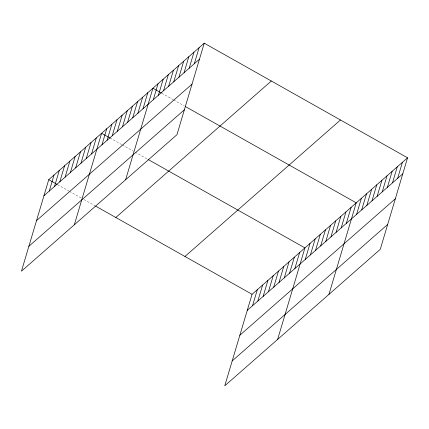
<?xml version="1.0" encoding="UTF-8"?>
<svg xmlns="http://www.w3.org/2000/svg" width="429" height="429" viewBox="0 0 429 429"><rect width="100%" height="100%" fill="white"/><g stroke="black" fill="none" stroke-linecap="round" stroke-linejoin="round"><path stroke-width="0.32" stroke-dasharray="2.15 1.61" d="M161.862 93.27L173.043 99.576M173.606 99.887L184.229 105.877M109.99 137.999L121.729 144.616M122.292 144.932L133.473 151.233M135.151 152.182L147.453 159.116M57.679 184.722L68.86 191.023M69.423 191.339L81.161 197.957M83.961 199.533L95.141 205.84"/><path stroke-width="0.64" d="M204.231 43.184L48.734 179.676L21.45 271.198L176.946 134.706L204.231 43.184L407.55 157.802L380.266 249.324L224.769 385.816L252.054 294.294L407.55 157.802M49.238 191.077L54.022 175.037M54.526 186.438L59.309 170.393M59.813 181.794L64.591 165.755M65.101 177.156L69.879 161.111M70.383 172.512L75.166 156.472M75.67 167.873L80.454 151.834M80.958 163.234L85.741 147.19M86.245 158.591L91.028 142.551M91.533 153.952L96.316 137.907M74.319 224.791L101.603 133.269L109.99 137.999M101.952 144.804L106.735 128.764M107.084 140.304L111.867 124.26M112.216 135.8L116.994 119.755M117.348 131.295L122.126 115.251M122.474 126.791L127.257 110.746M127.606 122.286L132.389 106.242M132.738 117.782L137.521 101.737M137.87 113.277L142.653 97.233M143.002 108.773L147.785 92.734M125.633 179.746L152.917 88.229L161.304 92.954M153.266 99.764L158.049 83.725M158.398 95.259L163.176 79.22M163.529 90.755L168.307 74.716M168.661 86.25L173.439 70.211M173.788 81.746L178.571 65.707M178.92 77.241L183.703 61.202M184.052 72.737L188.835 56.698M189.184 68.232L193.967 52.193M194.316 63.728L199.099 47.689M252.558 305.695L257.341 289.655M257.845 301.056L262.628 285.017M263.133 296.412L267.916 280.373M268.42 291.774L273.203 275.734M273.707 287.135L278.491 271.09M278.995 282.491L283.773 266.452M284.282 277.853L289.06 261.813M289.564 273.209L294.348 257.169M294.852 268.57L299.635 252.531M277.638 339.409L304.922 247.887L148.01 159.432M305.271 259.427L310.054 243.382M310.403 254.923L315.186 238.878M315.535 250.418L320.318 234.373M320.667 245.914L325.45 229.874M325.799 241.409L330.582 225.37M330.931 236.905L335.709 220.865M336.063 232.4L340.841 216.361M341.189 227.896L345.972 211.856M346.321 223.391L351.104 207.352M328.952 294.364L356.236 202.847L185.344 106.51M356.585 214.382L361.368 198.343M361.717 209.878L366.5 193.838M366.849 205.373L371.632 189.334M371.981 200.869L376.764 184.829M377.112 196.364L381.896 180.325M382.244 191.865L387.022 175.82M387.376 187.36L392.154 171.316M392.503 182.856L397.286 166.811M397.635 178.351L402.418 162.307M43.951 195.715L199.447 59.223M36.524 220.624L192.02 84.132M28.877 246.289L184.373 109.797M115.83 217.503L271.326 81.011M184.958 256.472L340.454 119.981M247.27 310.339L402.767 173.847M239.849 335.247L395.345 198.756M232.196 360.907L387.693 224.415M48.734 179.676L57.121 184.406M95.699 206.156L252.054 294.294"/></g></svg>
